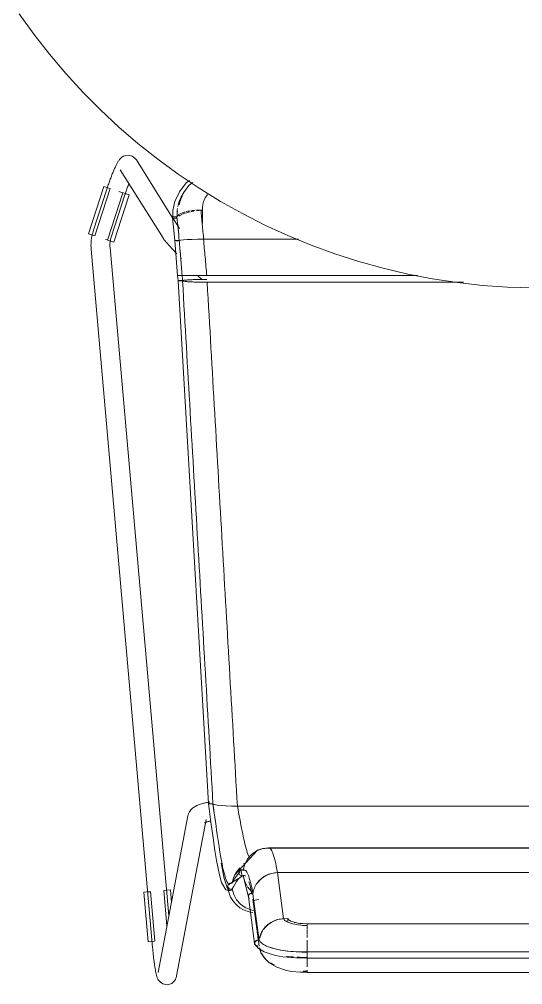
# Model space of a CAD drawing. Header units: millimetres. Extents: x 155927 to 317870, y -36033 to 97293.
# Drawn here: x 170374 to 170694, y 11464 to 12077 of the extents above; entities that cross this region are included whole.
import ezdxf

# ---------------------------------------------------------------- set-up
doc = ezdxf.new("R2010")
doc.units = ezdxf.units.MM
doc.header["$MEASUREMENT"] = 0
doc.layers.add('I-FURN', color=8, linetype='CONTINUOUS', lineweight=9)

msp = doc.modelspace()

# ---------------------------------------------------------------- linework, layer by layer
at = {"layer": 'I-FURN'}
for p, q in [((170374.17, 12080.14), (170383.47, 12067.12)), ((170383.47, 12067.12), (170393.27, 12054.48)), ((170393.27, 12054.48), (170403.58, 12042.24)), ((170403.58, 12042.24), (170414.37, 12030.43)), ((170414.37, 12030.43), (170425.62, 12019.05)), ((170425.62, 12019.05), (170437.32, 12008.14)), ((170437.32, 12008.14), (170449.44, 11997.7)), ((170449.44, 11997.7), (170461.98, 11987.76)), ((170438.66, 11988.52), (170438.2, 11988.06)), ((170439.29, 11989.04), (170438.66, 11988.52)), ((170440.2, 11989.61), (170439.29, 11989.04)), ((170441.58, 11990.13), (170440.2, 11989.61)), ((170443.56, 11990.3), (170441.58, 11990.13)), ((170445.79, 11989.71), (170443.56, 11990.3)), ((170447.52, 11988.49), (170445.79, 11989.71)), ((170447.52, 11988.49), (170448.41, 11987.37)), ((170434.89, 11982.45), (170434.65, 11981.92)), ((170435.12, 11982.96), (170434.89, 11982.45)), ((170435.36, 11983.45), (170435.12, 11982.96)), ((170435.59, 11983.93), (170435.36, 11983.45)), ((170435.82, 11984.38), (170435.59, 11983.93)), ((170436.04, 11984.82), (170435.82, 11984.38)), ((170436.27, 11985.25), (170436.04, 11984.82)), ((170436.5, 11985.66), (170436.27, 11985.25)), ((170436.74, 11986.06), (170436.5, 11985.66)), ((170436.98, 11986.45), (170436.74, 11986.06)), ((170437.24, 11986.84), (170436.98, 11986.45)), ((170437.52, 11987.23), (170437.24, 11986.84)), ((170437.83, 11987.63), (170437.52, 11987.23)), ((170438.2, 11988.06), (170437.83, 11987.63)), ((170471.44, 11950.6), (170448.41, 11987.37)), ((170461.98, 11987.76), (170474.9, 11978.32)), ((170432.42, 11976.45), (170432.16, 11975.77)), ((170432.67, 11977.11), (170432.42, 11976.45)), ((170432.92, 11977.77), (170432.67, 11977.11)), ((170433.18, 11978.41), (170432.92, 11977.77)), ((170433.43, 11979.03), (170433.18, 11978.41)), ((170433.67, 11979.64), (170433.43, 11979.03)), ((170433.92, 11980.24), (170433.67, 11979.64)), ((170434.17, 11980.82), (170433.92, 11980.24)), ((170434.41, 11981.38), (170434.17, 11980.82)), ((170434.65, 11981.92), (170434.41, 11981.38)), ((170438.24, 11981), (170465.55, 11937.41)), ((170474.9, 11978.32), (170488.18, 11969.41)), ((170418.04, 11940.39), (170427.73, 11970.4)), ((170427.73, 11970.4), (170429.68, 11969.77)), ((170429.68, 11969.77), (170431.65, 11969.13)), ((170430.14, 11970.04), (170429.9, 11969.3)), ((170430.39, 11970.78), (170430.14, 11970.04)), ((170430.64, 11971.51), (170430.39, 11970.78)), ((170430.89, 11972.24), (170430.64, 11971.51)), ((170431.14, 11972.96), (170430.89, 11972.24)), ((170431.4, 11973.68), (170431.14, 11972.96)), ((170431.65, 11974.38), (170431.4, 11973.68)), ((170431.91, 11975.08), (170431.65, 11974.38)), ((170432.16, 11975.77), (170431.91, 11975.08)), ((170442.9, 11970.21), (170442.67, 11969.55)), ((170443.14, 11970.85), (170442.9, 11970.21)), ((170443.37, 11971.49), (170443.14, 11970.85)), ((170443.61, 11972.11), (170443.37, 11971.49)), ((170480.04, 11972.7), (170475.7, 11967.17)), ((170481.77, 11971.03), (170478.27, 11966.46)), ((170482.09, 11974.34), (170480.04, 11972.7)), ((170484.12, 11972.99), (170481.77, 11971.03)), ((170429.75, 11968.84), (170421.04, 11942.03)), ((170422.08, 11939.09), (170431.77, 11969.09)), ((170429.9, 11969.3), (170429.75, 11968.84)), ((170439.84, 11966.49), (170430.15, 11936.48)), ((170432.45, 11938.32), (170441.16, 11965.14)), ((170434.19, 11935.18), (170443.88, 11965.18)), ((170439.74, 11966.52), (170437.26, 11967.32)), ((170439.96, 11966.45), (170441.93, 11965.81)), ((170441.27, 11965.46), (170441.16, 11965.14)), ((170441.5, 11966.16), (170441.27, 11965.46)), ((170441.73, 11966.85), (170441.5, 11966.16)), ((170441.96, 11967.53), (170441.73, 11966.85)), ((170441.93, 11965.81), (170443.88, 11965.18)), ((170442.2, 11968.21), (170441.96, 11967.53)), ((170442.43, 11968.88), (170442.2, 11968.21)), ((170442.67, 11969.55), (170442.43, 11968.88)), ((170475.7, 11967.17), (170472.8, 11960.85)), ((170478.27, 11966.46), (170476.36, 11962.77)), ((170488.18, 11969.41), (170501.82, 11961.03)), ((170472.8, 11960.85), (170471.58, 11955.2)), ((170501.82, 11961.03), (170515.77, 11953.21)), ((170471.58, 11955.2), (170471.5, 11949.74)), ((170489.45, 11955.53), (170490.49, 11955.53)), ((170490.44, 11956.77), (170490.44, 11947.02)), ((170515.77, 11953.21), (170530.03, 11945.96)), ((170472.8, 11936.15), (170471.37, 11950.64)), ((170475.72, 11943.78), (170471.68, 11950.23)), ((170530.03, 11945.96), (170544.57, 11939.27)), ((170419.99, 11939.76), (170418.04, 11940.39)), ((170421.96, 11939.13), (170419.99, 11939.76)), ((170420.42, 11939.83), (170420.18, 11938.71)), ((170420.71, 11940.93), (170420.42, 11939.83)), ((170421.04, 11942.03), (170420.71, 11940.93)), ((170544.57, 11939.27), (170559.36, 11933.18)), ((170419.66, 11934.18), (170419.64, 11933.04)), ((170419.64, 11933.04), (170419.67, 11931.89)), ((170419.72, 11935.32), (170419.66, 11934.18)), ((170419.83, 11936.45), (170419.72, 11935.32)), ((170419.98, 11937.59), (170419.83, 11936.45)), ((170420.18, 11938.71), (170419.98, 11937.59)), ((170430.05, 11936.51), (170428.89, 11936.89)), ((170432.24, 11935.81), (170430.27, 11936.44)), ((170431.64, 11933.08), (170431.65, 11933.74)), ((170431.66, 11932.42), (170431.64, 11933.08)), ((170431.65, 11933.74), (170431.69, 11934.41)), ((170431.69, 11934.41), (170431.75, 11935.06)), ((170431.75, 11935.06), (170431.83, 11935.72)), ((170431.83, 11935.72), (170431.95, 11936.37)), ((170431.95, 11936.37), (170432.09, 11937.02)), ((170432.09, 11937.02), (170432.25, 11937.66)), ((170434.19, 11935.18), (170432.24, 11935.81)), ((170432.25, 11937.66), (170432.44, 11938.3)), ((170432.44, 11938.3), (170432.45, 11938.32)), ((170465.55, 11937.41), (170465.76, 11937.09)), ((170465.76, 11937.09), (170465.95, 11936.83)), ((170465.95, 11936.83), (170466.12, 11936.6)), ((170466.12, 11936.6), (170466.29, 11936.38)), ((170466.29, 11936.38), (170466.47, 11936.16)), ((170466.47, 11936.16), (170466.66, 11935.93)), ((170466.66, 11935.93), (170466.86, 11935.69)), ((170466.86, 11935.69), (170467.08, 11935.43)), ((170467.08, 11935.43), (170467.31, 11935.17)), ((170467.31, 11935.17), (170467.55, 11934.89)), ((170467.55, 11934.89), (170467.81, 11934.59)), ((170467.81, 11934.59), (170468.08, 11934.28)), ((170468.08, 11934.28), (170468.37, 11933.96)), ((170468.37, 11933.96), (170468.67, 11933.62)), ((170468.67, 11933.62), (170468.99, 11933.27)), ((170468.99, 11933.27), (170469.31, 11932.91)), ((170472.8, 11936.15), (170472.87, 11936.17)), ((170472.86, 11936.17), (170472.8, 11936.15)), ((170474.62, 11913.94), (170472.8, 11936.15)), ((170472.8, 11936.15), (170472.86, 11936.12)), ((170472.86, 11936.12), (170472.8, 11936.15)), ((170473.05, 11936.2), (170472.86, 11936.17)), ((170472.86, 11936.12), (170473.05, 11936.1)), ((170473.05, 11936.1), (170472.86, 11936.12)), ((170473.35, 11936.22), (170473.05, 11936.2)), ((170473.05, 11936.1), (170473.34, 11936.07)), ((170473.34, 11936.07), (170473.05, 11936.1)), ((170473.06, 11936.2), (170473.35, 11936.22)), ((170473.73, 11936.23), (170473.35, 11936.22)), ((170473.35, 11936.22), (170473.74, 11936.23)), ((170473.72, 11936.06), (170474.17, 11936.05)), ((170474.18, 11936.05), (170473.72, 11936.06)), ((170474.19, 11936.24), (170473.73, 11936.23)), ((170473.74, 11936.23), (170474.19, 11936.24)), ((170474.17, 11936.05), (170474.66, 11936.04)), ((170474.67, 11936.04), (170474.18, 11936.05)), ((170474.68, 11936.25), (170474.19, 11936.24)), ((170474.19, 11936.24), (170474.68, 11936.25)), ((170474.66, 11936.04), (170475.16, 11936.04)), ((170475.16, 11936.04), (170474.67, 11936.04)), ((170475.18, 11936.25), (170474.68, 11936.25)), ((170474.68, 11936.25), (170475.18, 11936.25)), ((170475.16, 11936.04), (170475.63, 11936.05)), ((170475.64, 11936.05), (170475.16, 11936.04)), ((170475.65, 11936.24), (170475.18, 11936.25)), ((170475.18, 11936.25), (170475.65, 11936.24)), ((170475.65, 11936.24), (170476.53, 11936.43)), ((170476.54, 11936.43), (170475.65, 11936.24)), ((170476.54, 11936.43), (170478.25, 11936.61)), ((170478.27, 11936.61), (170476.54, 11936.43)), ((170478.27, 11936.61), (170480.71, 11936.76)), ((170480.75, 11936.76), (170478.27, 11936.61)), ((170483.85, 11936.88), (170480.75, 11936.76)), ((170480.75, 11936.76), (170483.78, 11936.87)), ((170483.85, 11936.88), (170487.29, 11936.95)), ((170487.29, 11936.95), (170483.85, 11936.88)), ((170491.15, 11936.98), (170487.38, 11936.95)), ((170487.38, 11936.95), (170491.03, 11936.98)), ((170551.26, 11936.98), (170491.15, 11936.98)), ((170491.15, 11936.98), (170551.26, 11936.98)), ((170559.36, 11933.18), (170574.39, 11927.68)), ((170419.67, 11931.89), (170419.75, 11930.75)), ((170419.75, 11930.75), (170419.75, 11930.71)), ((170419.75, 11930.71), (170458.7, 11487.39)), ((170431.71, 11931.76), (170431.66, 11932.42)), ((170468.99, 11507.41), (170431.71, 11931.76)), ((170469.31, 11932.91), (170469.66, 11932.53)), ((170469.66, 11932.53), (170470.01, 11932.14)), ((170470.01, 11932.14), (170470.38, 11931.74)), ((170470.38, 11931.74), (170470.76, 11931.33)), ((170470.76, 11931.33), (170471.15, 11930.9)), ((170471.15, 11930.9), (170471.56, 11930.47)), ((170471.56, 11930.47), (170471.97, 11930.02)), ((170471.97, 11930.02), (170472.39, 11929.57)), ((170472.39, 11929.57), (170472.83, 11929.11)), ((170472.83, 11929.11), (170473.27, 11928.63)), ((170473.27, 11928.63), (170473.71, 11928.16)), ((170473.71, 11928.16), (170474.17, 11927.67)), ((170574.39, 11927.68), (170589.62, 11922.79)), ((170476.53, 11925.19), (170477.01, 11924.68)), ((170589.62, 11922.79), (170605.03, 11918.51)), ((170605.03, 11918.51), (170620.61, 11914.85)), ((170620.61, 11914.85), (170636.32, 11911.82)), ((170474.69, 11913.95), (170474.62, 11913.94)), ((170474.62, 11913.94), (170474.69, 11913.94)), ((170474.63, 11913.94), (170474.69, 11913.95)), ((170474.63, 11913.94), (170474.89, 11910.59)), ((170474.7, 11913.94), (170474.63, 11913.94)), ((170474.69, 11913.95), (170474.88, 11913.95)), ((170474.88, 11913.95), (170474.69, 11913.95)), ((170474.69, 11913.94), (170474.88, 11913.94)), ((170474.88, 11913.94), (170474.7, 11913.94)), ((170474.88, 11913.95), (170475.17, 11913.95)), ((170475.17, 11913.95), (170474.88, 11913.95)), ((170475.18, 11913.94), (170474.88, 11913.94)), ((170474.88, 11913.94), (170475.17, 11913.94)), ((170474.97, 11910.61), (170474.9, 11910.59)), ((170494.19, 11578.68), (170474.9, 11910.59)), ((170474.9, 11910.59), (170474.96, 11910.56)), ((170474.96, 11910.56), (170475.15, 11910.53)), ((170475.16, 11910.64), (170474.97, 11910.61)), ((170475.15, 11910.53), (170475.45, 11910.51)), ((170475.45, 11910.66), (170475.16, 11910.64)), ((170475.17, 11913.95), (170475.56, 11913.95)), ((170475.55, 11913.95), (170475.17, 11913.95)), ((170475.17, 11913.94), (170475.56, 11913.94)), ((170475.56, 11913.94), (170475.18, 11913.94)), ((170475.83, 11910.68), (170475.45, 11910.66)), ((170475.45, 11910.51), (170475.83, 11910.49)), ((170476, 11913.95), (170475.55, 11913.95)), ((170475.56, 11913.95), (170476.01, 11913.95)), ((170476.01, 11913.94), (170475.56, 11913.94)), ((170475.56, 11913.94), (170476.01, 11913.94)), ((170476.29, 11910.69), (170475.83, 11910.68)), ((170475.83, 11910.49), (170476.28, 11910.48)), ((170476.49, 11913.95), (170476, 11913.95)), ((170476.01, 11913.95), (170476.5, 11913.95)), ((170476.5, 11913.94), (170476.01, 11913.94)), ((170476.01, 11913.94), (170476.5, 11913.94)), ((170476.28, 11910.48), (170476.77, 11910.47)), ((170476.78, 11910.7), (170476.29, 11910.69)), ((170476.99, 11913.95), (170476.49, 11913.95)), ((170476.5, 11913.95), (170476.99, 11913.95)), ((170477, 11913.94), (170476.5, 11913.94)), ((170476.5, 11913.94), (170477, 11913.94)), ((170476.77, 11910.47), (170477.26, 11910.48)), ((170477.27, 11910.69), (170476.78, 11910.7)), ((170476.99, 11913.95), (170477.46, 11913.95)), ((170477.46, 11913.95), (170476.99, 11913.95)), ((170477.47, 11913.94), (170477, 11913.94)), ((170477, 11913.94), (170477.47, 11913.94)), ((170477.26, 11910.48), (170477.73, 11910.49)), ((170477.74, 11910.69), (170477.27, 11910.69)), ((170477.46, 11913.95), (170478.35, 11913.97)), ((170478.35, 11913.97), (170477.46, 11913.95)), ((170477.73, 11910.49), (170478.62, 11910.28)), ((170478.64, 11910.9), (170477.74, 11910.69)), ((170478.35, 11913.97), (170480.09, 11913.98)), ((170480.1, 11913.98), (170478.35, 11913.97)), ((170478.36, 11913.92), (170480.11, 11913.91)), ((170480.12, 11913.91), (170478.37, 11913.92)), ((170478.62, 11910.28), (170480.37, 11910.08)), ((170480.39, 11911.09), (170478.64, 11910.9)), ((170480.1, 11913.98), (170482.6, 11913.99)), ((170482.6, 11913.99), (170480.1, 11913.98)), ((170480.11, 11913.91), (170482.61, 11913.9)), ((170482.62, 11913.9), (170480.12, 11913.91)), ((170480.37, 11910.08), (170482.87, 11909.92)), ((170482.89, 11911.25), (170480.39, 11911.09)), ((170482.6, 11913.99), (170485.73, 11914)), ((170485.73, 11914), (170482.6, 11913.99)), ((170482.87, 11909.92), (170486, 11909.8)), ((170486.01, 11911.37), (170482.89, 11911.25)), ((170489.3, 11914.01), (170485.73, 11914)), ((170485.74, 11914), (170489.3, 11914.01)), ((170489.3, 11913.88), (170485.74, 11913.89)), ((170485.74, 11913.89), (170489.3, 11913.88)), ((170486, 11909.8), (170489.57, 11909.72)), ((170489.56, 11911.45), (170486.01, 11911.37)), ((170487.29, 11914), (170489.86, 11911.33)), ((170489.3, 11914.01), (170493.09, 11914.01)), ((170493.09, 11914.01), (170489.3, 11914.01)), ((170493.24, 11911.48), (170489.56, 11911.45)), ((170489.57, 11909.72), (170493.35, 11909.69)), ((170493.09, 11914.01), (170626.73, 11914.01)), ((170626.73, 11914.01), (170493.09, 11914.01)), ((170493.35, 11909.69), (170655.95, 11909.69)), ((170655.95, 11909.69), (170493.35, 11909.69)), ((170636.32, 11911.82), (170652.13, 11909.41)), ((170652.13, 11909.41), (170668.04, 11907.64)), ((170668.04, 11907.64), (170683.99, 11906.51)), ((170683.99, 11906.51), (170699.99, 11906.02)), ((170486.8, 11577.4), (170487.36, 11577.66)), ((170487.36, 11577.66), (170487.93, 11577.89)), ((170487.93, 11577.89), (170488.51, 11578.11)), ((170488.51, 11578.11), (170489.1, 11578.32)), ((170489.1, 11578.32), (170489.7, 11578.51)), ((170489.7, 11578.51), (170490.32, 11578.69)), ((170490.32, 11578.69), (170490.95, 11578.87)), ((170490.95, 11578.87), (170491.59, 11579.03)), ((170491.59, 11579.03), (170492.25, 11579.18)), ((170492.25, 11579.18), (170492.92, 11579.32)), ((170492.92, 11579.32), (170493.6, 11579.46)), ((170493.6, 11579.46), (170494.29, 11579.58)), ((170494.25, 11578.73), (170494.19, 11578.68)), ((170494.19, 11578.68), (170494.25, 11578.73)), ((170494.19, 11578.68), (170495.74, 11566.82)), ((170494.29, 11579.58), (170495, 11579.7)), ((170494.43, 11578.78), (170494.72, 11578.82)), ((170494.73, 11578.82), (170494.44, 11578.78)), ((170494.75, 11578.53), (170494.45, 11578.57)), ((170494.46, 11578.57), (170494.75, 11578.53)), ((170494.72, 11578.82), (170495.1, 11578.86)), ((170495.11, 11578.86), (170494.73, 11578.82)), ((170494.75, 11578.53), (170495.14, 11578.5)), ((170495.14, 11578.5), (170494.75, 11578.53)), ((170495.14, 11578.5), (170495.59, 11578.47)), ((170495.59, 11578.47), (170495.14, 11578.5)), ((170495.59, 11578.47), (170496.09, 11578.47)), ((170496.08, 11578.47), (170495.59, 11578.47)), ((170496.58, 11578.47), (170496.08, 11578.47)), ((170496.09, 11578.47), (170496.58, 11578.47)), ((170496.58, 11578.47), (170497.05, 11578.49)), ((170497.05, 11578.49), (170496.58, 11578.47)), ((170497.96, 11578.09), (170497.05, 11578.49)), ((170497.05, 11578.49), (170497.96, 11578.09)), ((170499.69, 11577.72), (170497.96, 11578.09)), ((170497.96, 11578.09), (170499.7, 11577.72)), ((170502.17, 11577.41), (170499.7, 11577.72)), ((170499.7, 11577.72), (170502.2, 11577.41)), ((170481, 11570.83), (170481.25, 11571.82)), ((170481.25, 11571.82), (170481.62, 11572.71)), ((170481.62, 11572.71), (170482.06, 11573.5)), ((170482.06, 11573.5), (170482.54, 11574.19)), ((170482.54, 11574.19), (170483.05, 11574.79)), ((170483.05, 11574.79), (170483.57, 11575.31)), ((170483.57, 11575.31), (170484.1, 11575.76)), ((170484.1, 11575.76), (170484.63, 11576.16)), ((170484.63, 11576.16), (170485.17, 11576.52)), ((170485.17, 11576.52), (170485.71, 11576.84)), ((170485.71, 11576.84), (170486.24, 11577.13)), ((170486.24, 11577.13), (170486.8, 11577.4)), ((170505.25, 11577.17), (170502.2, 11577.41)), ((170502.2, 11577.41), (170505.3, 11577.17)), ((170508.77, 11577.02), (170505.3, 11577.17)), ((170505.3, 11577.17), (170508.84, 11577.02)), ((170512.53, 11576.96), (170508.83, 11577.02)), ((170508.84, 11577.02), (170512.6, 11576.96)), ((170512.6, 11576.96), (170896, 11576.96)), ((170896, 11576.96), (170512.6, 11576.96)), ((170481, 11570.83), (170462.18, 11471.54)), ((170473.97, 11469.3), (170492.79, 11568.6)), ((170491.57, 11566.37), (170491.59, 11566.38)), ((170491.59, 11566.38), (170491.66, 11566.42)), ((170491.66, 11566.42), (170491.75, 11566.47)), ((170491.75, 11566.47), (170491.9, 11566.55)), ((170491.9, 11566.55), (170492.1, 11566.63)), ((170492.1, 11566.63), (170492.33, 11566.73)), ((170492.33, 11566.73), (170492.6, 11566.83)), ((170492.6, 11566.83), (170492.9, 11566.94)), ((170492.9, 11566.94), (170493.24, 11567.04)), ((170493.24, 11567.04), (170493.6, 11567.15)), ((170493.6, 11567.15), (170494, 11567.26)), ((170494, 11567.26), (170494.42, 11567.37)), ((170494.42, 11567.37), (170494.87, 11567.47)), ((170494.87, 11567.47), (170495.34, 11567.57)), ((170495.34, 11567.57), (170495.71, 11567.64)), ((170495.74, 11566.82), (170497.1, 11556.89)), ((170497.1, 11556.89), (170498.28, 11548.87)), ((170498.28, 11548.87), (170499.32, 11542.56)), ((170510.74, 11533.34), (170525.34, 11549.04)), ((170524.55, 11548.62), (170521.41, 11546.45)), ((170521.42, 11546.44), (170524.55, 11548.61)), ((170524.24, 11548.44), (170528.7, 11550.17)), ((170524.55, 11548.61), (170528.12, 11549.98)), ((170528.12, 11549.98), (170524.55, 11548.62)), ((170525.34, 11549.04), (170527.26, 11549.74)), ((170531.91, 11550.46), (170528.12, 11549.98)), ((170528.12, 11549.98), (170531.91, 11550.45)), ((170528.7, 11550.17), (170532.45, 11550.61)), ((170531.91, 11550.46), (170876.7, 11550.46)), ((170876.7, 11550.46), (170531.91, 11550.46)), ((170571.36, 11550.61), (170532.45, 11550.61)), ((170876.16, 11550.61), (170571.36, 11550.61)), ((170499.32, 11542.56), (170501.12, 11533.54)), ((170502.3, 11540.76), (170504.2, 11531.1)), ((170518.91, 11543.58), (170517.15, 11540.18)), ((170517.16, 11540.18), (170518.91, 11543.57)), ((170521.41, 11546.45), (170518.91, 11543.58)), ((170518.91, 11543.57), (170521.42, 11546.44)), ((170511.67, 11535.01), (170510.03, 11531.69)), ((170510.04, 11531.69), (170511.68, 11535.01)), ((170514.08, 11537.85), (170511.67, 11535.01)), ((170511.69, 11535.01), (170514.08, 11537.85)), ((170513.42, 11534.71), (170513.49, 11535.2)), ((170513.48, 11535.2), (170513.42, 11534.71)), ((170513.49, 11534.22), (170513.42, 11534.71)), ((170513.42, 11534.71), (170513.48, 11534.22)), ((170513.67, 11535.66), (170513.48, 11535.2)), ((170513.49, 11535.2), (170513.68, 11535.66)), ((170513.97, 11536.07), (170513.67, 11535.66)), ((170513.68, 11535.66), (170513.97, 11536.07)), ((170513.97, 11536.07), (170514.35, 11536.38)), ((170514.35, 11536.38), (170513.97, 11536.07)), ((170514.35, 11536.38), (170514.8, 11536.58)), ((170514.8, 11536.58), (170514.35, 11536.38)), ((170514.45, 11536.43), (170517.33, 11536.48)), ((170514.75, 11536.57), (170515.58, 11532.68)), ((170515.29, 11536.67), (170514.8, 11536.58)), ((170514.8, 11536.58), (170515.3, 11536.66)), ((170515.79, 11536.63), (170515.29, 11536.67)), ((170515.3, 11536.66), (170515.79, 11536.63)), ((170515.79, 11536.63), (170516.26, 11536.46)), ((170516.26, 11536.47), (170515.79, 11536.63)), ((170517.15, 11540.18), (170516.26, 11536.47)), ((170537.95, 11534.86), (170534.18, 11534.38)), ((170541.81, 11505.58), (170537.95, 11534.86)), ((170537.95, 11534.86), (170870.66, 11534.86)), ((170870.66, 11534.86), (170537.95, 11534.86)), ((170501.12, 11533.54), (170502.52, 11528.54)), ((170502.52, 11528.54), (170505.29, 11523.9)), ((170504.2, 11531.1), (170508.19, 11519.38)), ((170506.62, 11527.15), (170516.01, 11532.86)), ((170509.25, 11528.08), (170510.04, 11531.69)), ((170510.03, 11531.69), (170509.25, 11528.08)), ((170513.48, 11534.22), (170513.67, 11533.76)), ((170513.68, 11533.76), (170513.49, 11534.22)), ((170513.67, 11533.76), (170513.97, 11533.36)), ((170513.97, 11533.36), (170513.68, 11533.76)), ((170514.35, 11533.05), (170513.97, 11533.36)), ((170513.97, 11533.36), (170514.35, 11533.04)), ((170514.8, 11532.84), (170514.35, 11533.05)), ((170514.35, 11533.04), (170514.8, 11532.84)), ((170515.3, 11532.76), (170514.8, 11532.84)), ((170514.8, 11532.84), (170515.29, 11532.76)), ((170515.29, 11532.76), (170515.79, 11532.8)), ((170515.79, 11532.8), (170515.3, 11532.76)), ((170516.26, 11532.96), (170515.79, 11532.8)), ((170515.79, 11532.8), (170516.26, 11532.96)), ((170516.26, 11532.96), (170517.15, 11529.25)), ((170516.62, 11531.11), (170516.29, 11532.98)), ((170519.59, 11519.5), (170516.62, 11531.11)), ((170517.15, 11529.25), (170518.66, 11526.22)), ((170527.52, 11530.99), (170525.03, 11528.25)), ((170530.63, 11533.06), (170527.52, 11530.99)), ((170534.18, 11534.38), (170530.63, 11533.06)), ((170453.13, 11522.41), (170455.17, 11522.59)), ((170455.89, 11491), (170453.13, 11522.41)), ((170455.17, 11522.59), (170457.24, 11522.77)), ((170460.12, 11491.37), (170457.36, 11522.78)), ((170465.81, 11523.52), (170467.78, 11501.04)), ((170465.93, 11523.53), (170468, 11523.71)), ((170468, 11523.71), (170470.04, 11523.89)), ((170470.73, 11516), (170470.04, 11523.89)), ((170505.29, 11523.9), (170507.48, 11523.37)), ((170506.48, 11526.78), (170506.42, 11526.29)), ((170506.42, 11526.29), (170506.5, 11525.81)), ((170506.43, 11526.29), (170506.49, 11526.78)), ((170506.5, 11525.81), (170506.43, 11526.29)), ((170506.67, 11527.24), (170506.48, 11526.78)), ((170506.49, 11526.78), (170506.67, 11527.24)), ((170506.7, 11525.36), (170506.5, 11525.81)), ((170506.5, 11525.81), (170506.69, 11525.35)), ((170506.67, 11527.24), (170506.96, 11527.64)), ((170506.96, 11527.64), (170506.67, 11527.24)), ((170506.69, 11525.35), (170506.99, 11524.96)), ((170507, 11524.96), (170506.7, 11525.36)), ((170506.96, 11527.64), (170507.34, 11527.96)), ((170507.33, 11527.96), (170506.96, 11527.64)), ((170506.99, 11524.96), (170507.38, 11524.65)), ((170507.39, 11524.65), (170507, 11524.96)), ((170507.78, 11528.17), (170507.33, 11527.96)), ((170507.34, 11527.96), (170507.79, 11528.17)), ((170507.38, 11524.65), (170507.84, 11524.46)), ((170507.84, 11524.46), (170507.39, 11524.65)), ((170507.48, 11523.37), (170508.39, 11523.67)), ((170508.28, 11528.26), (170507.78, 11528.17)), ((170507.79, 11528.17), (170508.28, 11528.26)), ((170508.33, 11524.38), (170507.84, 11524.46)), ((170507.84, 11524.46), (170508.33, 11524.38)), ((170508.28, 11528.26), (170508.78, 11528.23)), ((170508.78, 11528.23), (170508.28, 11528.26)), ((170508.78, 11528.23), (170509.25, 11528.08)), ((170509.25, 11528.08), (170508.78, 11528.23)), ((170509.3, 11524.59), (170508.83, 11524.43)), ((170508.83, 11524.42), (170509.3, 11524.59)), ((170509.3, 11524.59), (170510.21, 11520.96)), ((170518.91, 11525.85), (170521.41, 11522.98)), ((170508.19, 11519.38), (170510, 11516.56)), ((170510, 11516.56), (170512, 11514.32)), ((170510.21, 11520.96), (170511.95, 11517.64)), ((170511.95, 11517.64), (170514.43, 11514.81)), ((170519.62, 11520.28), (170519.56, 11519.81)), ((170519.56, 11519.81), (170519.62, 11519.34)), ((170523.43, 11489.8), (170519.57, 11519.58)), ((170519.81, 11520.72), (170519.62, 11520.28)), ((170519.62, 11519.34), (170519.81, 11518.9)), ((170520.11, 11521.1), (170519.81, 11520.72)), ((170519.81, 11518.9), (170520.1, 11518.51)), ((170520.49, 11521.4), (170520.11, 11521.1)), ((170520.94, 11521.6), (170520.49, 11521.4)), ((170521.43, 11521.67), (170520.94, 11521.6)), ((170521.93, 11521.64), (170521.43, 11521.67)), ((170522.4, 11521.48), (170526.24, 11491.78)), ((170526.27, 11488.24), (170522.42, 11517.93)), ((170522.55, 11517.15), (170526.04, 11517.84)), ((170512, 11514.32), (170514.16, 11512.54)), ((170514.16, 11512.54), (170516.43, 11511.2)), ((170514.43, 11514.81), (170517.51, 11512.64)), ((170516.43, 11511.2), (170520.03, 11509.9)), ((170517.51, 11512.64), (170521.02, 11511.24)), ((170521.02, 11511.24), (170522.77, 11510.87)), ((170522.77, 11510.87), (170521.03, 11511.25)), ((170520.03, 11509.9), (170522.3, 11509.61)), ((170544.52, 11505.65), (170541.81, 11505.58)), ((170544.52, 11505.65), (170544.52, 11503.98)), ((170545.16, 11504.79), (170544.52, 11505.65)), ((170544.52, 11505.63), (170544.52, 11503.98)), ((170546.51, 11504), (170545.16, 11504.79)), ((170548.5, 11503.33), (170546.51, 11504)), ((170550.99, 11502.82), (170548.5, 11503.33)), ((170553.84, 11502.5), (170550.99, 11502.82)), ((170556.88, 11502.39), (170553.84, 11502.5)), ((170851.73, 11502.39), (170556.88, 11502.39)), ((170556.88, 11502.33), (170851.73, 11502.33)), ((170556.88, 11499.2), (170556.88, 11500.8)), ((170556.88, 11499.15), (170556.88, 11499)), ((170556.88, 11496.02), (170556.88, 11498.48)), ((170525.49, 11494.21), (170525.81, 11491.77)), ((170556.88, 11493.65), (170556.88, 11495.49)), ((170556.88, 11488.47), (170556.88, 11492.03)), ((170457.93, 11491.17), (170455.89, 11491)), ((170460, 11491.36), (170457.93, 11491.17)), ((170458.72, 11487.23), (170458.7, 11487.39)), ((170458.78, 11486.48), (170458.72, 11487.23)), ((170458.85, 11485.73), (170458.78, 11486.48)), ((170458.93, 11484.98), (170458.85, 11485.73)), ((170523.78, 11489.3), (170525.67, 11486.92)), ((170525.67, 11486.92), (170529.5, 11484.61)), ((170532.21, 11487.76), (170535.64, 11486.66)), ((170535.64, 11486.66), (170540.08, 11485.69)), ((170540.08, 11485.69), (170544.09, 11485.1)), ((170556.88, 11488.27), (170556.88, 11484.46)), ((170556.88, 11484.46), (170556.88, 11488.27)), ((170459, 11484.24), (170458.93, 11484.98)), ((170459.08, 11483.5), (170459, 11484.24)), ((170459.15, 11482.76), (170459.08, 11483.5)), ((170459.23, 11482.04), (170459.15, 11482.76)), ((170459.32, 11481.32), (170459.23, 11482.04)), ((170459.4, 11480.61), (170459.32, 11481.32)), ((170459.48, 11479.91), (170459.4, 11480.61)), ((170459.57, 11479.22), (170459.48, 11479.91)), ((170527.81, 11483.81), (170529.14, 11481.54)), ((170529.14, 11481.54), (170530.81, 11479.47)), ((170529.5, 11484.61), (170532.67, 11483.42)), ((170530.81, 11479.47), (170532.79, 11477.63)), ((170532.67, 11483.42), (170536.71, 11482.34)), ((170536.71, 11482.34), (170541.43, 11481.47)), ((170541.43, 11481.47), (170549.32, 11480.68)), ((170544.09, 11485.1), (170550.65, 11484.57)), ((170549.32, 11480.68), (170556.88, 11480.53)), ((170550.65, 11484.57), (170556.88, 11484.49)), ((170851.73, 11484.49), (170556.88, 11484.49)), ((170556.88, 11480.53), (170556.88, 11484.38)), ((170556.88, 11484.38), (170556.88, 11484.16)), ((170556.88, 11484.16), (170556.88, 11483.82)), ((170556.88, 11483.82), (170556.88, 11483.41)), ((170556.88, 11483.41), (170556.88, 11482.93)), ((170556.88, 11482.93), (170556.88, 11482.43)), ((170556.88, 11482.43), (170556.88, 11481.94)), ((170556.88, 11481.94), (170556.88, 11481.49)), ((170556.88, 11481.49), (170556.88, 11481.1)), ((170556.88, 11481.1), (170556.88, 11480.79)), ((170556.88, 11480.79), (170556.88, 11480.6)), ((170556.88, 11480.77), (170556.88, 11477.75)), ((170556.88, 11477.76), (170556.88, 11480.77)), ((170556.88, 11480.6), (170556.88, 11480.53)), ((170556.88, 11480.53), (170851.73, 11480.53)), ((170459.66, 11478.55), (170459.57, 11479.22)), ((170459.74, 11477.88), (170459.66, 11478.55)), ((170459.83, 11477.24), (170459.74, 11477.88)), ((170459.92, 11476.6), (170459.83, 11477.24)), ((170460.01, 11475.98), (170459.92, 11476.6)), ((170460.1, 11475.38), (170460.01, 11475.98)), ((170460.2, 11474.79), (170460.1, 11475.38)), ((170460.29, 11474.22), (170460.2, 11474.79)), ((170460.38, 11473.67), (170460.29, 11474.22)), ((170460.47, 11473.14), (170460.38, 11473.67)), ((170532.79, 11477.63), (170537.5, 11474.76)), ((170537.5, 11474.76), (170543.65, 11472.74)), ((170556.88, 11475.01), (170556.88, 11477.59)), ((170460.57, 11472.63), (170460.47, 11473.14)), ((170460.66, 11472.13), (170460.57, 11472.63)), ((170460.76, 11471.65), (170460.66, 11472.13)), ((170460.86, 11471.19), (170460.76, 11471.65)), ((170460.95, 11470.75), (170460.86, 11471.19)), ((170461.05, 11470.32), (170460.95, 11470.75)), ((170461.16, 11469.91), (170461.05, 11470.32)), ((170461.27, 11469.51), (170461.16, 11469.91)), ((170461.38, 11469.11), (170461.27, 11469.51)), ((170461.51, 11468.72), (170461.38, 11469.11)), ((170461.65, 11468.31), (170461.51, 11468.72)), ((170461.82, 11467.88), (170461.65, 11468.31)), ((170462.03, 11467.41), (170461.82, 11467.88)), ((170462.34, 11466.85), (170462.03, 11467.41)), ((170473.16, 11466.95), (170473.53, 11467.75)), ((170473.53, 11467.75), (170473.75, 11468.37)), ((170473.75, 11468.37), (170473.88, 11468.89)), ((170473.88, 11468.89), (170473.97, 11469.3)), ((170543.65, 11472.74), (170547.15, 11472.09)), ((170547.15, 11472.09), (170552.36, 11471.57)), ((170552.36, 11471.57), (170556.88, 11471.49)), ((170556.88, 11471.51), (170556.88, 11472.98)), ((170556.88, 11471.66), (170556.88, 11471.49)), ((170556.88, 11471.49), (170851.73, 11471.49)), ((170462.81, 11466.15), (170462.34, 11466.85)), ((170463.67, 11465.24), (170462.81, 11466.15)), ((170465.32, 11464.2), (170463.67, 11465.24)), ((170468.08, 11463.71), (170465.32, 11464.2)), ((170470.83, 11464.55), (170468.08, 11463.71)), ((170470.83, 11464.55), (170472.41, 11465.87)), ((170472.41, 11465.87), (170473.16, 11466.95))]:
    msp.add_line(p, q, dxfattribs=at)
for centre, major_axis, ratio, start_param, end_param in [((170538.08, 11519.79), (15.78, 0), 0.955139, 1.579038, 2.545717), ((170538.08, 11519.79), (15.78, 0), 0.955139, 2.787556, 3.029056), ((170538.08, 11519.79), (15.78, 0), 0.955139, 2.545839, 2.787386), ((170521.52, 11519.81), (1.96, 0), 0.955139, 1.359855, 3.903556), ((170556.88, 11487.24), (0, 15.75), 0.000004, 0.290246, 0.472486), ((170556.88, 11475.77), (12.4, 0), 0.287441, 4.492176, 4.712389)]:
    msp.add_ellipse(centre, major_axis=major_axis, ratio=ratio, start_param=start_param, end_param=end_param, dxfattribs=at)
for points in [[(170482.71, 11971.86), (170483.14, 11972.27), (170483.59, 11972.66), (170484.06, 11973.04)], [(170474.21, 11951.19), (170474.36, 11951.59), (170474.92, 11952.34), (170476.07, 11953.04), (170476.76, 11953.36)], [(170474.24, 11952.73), (170474.26, 11953.99), (170474.35, 11955.25), (170474.54, 11956.49)], [(170474.44, 11954.7), (170474.33, 11953.82), (170474.31, 11952.92), (170474.32, 11952.02)], [(170476.8, 11952.5), (170476.16, 11952.19), (170475.76, 11951.87), (170475.43, 11951.55)], [(170479.22, 11953.47), (170478.41, 11953.2), (170477.6, 11952.92), (170477.04, 11952.62)], [(170477.21, 11953.56), (170477.8, 11953.81), (170478.46, 11954.04), (170479.19, 11954.25)], [(170482.26, 11954.31), (170481.34, 11954.1), (170480.39, 11953.87), (170479.54, 11953.62)], [(170479.86, 11954.43), (170480.6, 11954.62), (170481.41, 11954.78), (170482.24, 11954.93)], [(170484.92, 11954.85), (170484.24, 11954.73), (170483.58, 11954.6), (170482.92, 11954.46)], [(170483.09, 11955.06), (170483.94, 11955.18), (170484.82, 11955.3), (170485.73, 11955.36)], [(170488.03, 11955.29), (170487.55, 11955.24), (170487.09, 11955.18), (170486.62, 11955.11)], [(170486.67, 11955.43), (170487.57, 11955.49), (170488.5, 11955.52), (170489.45, 11955.53)], [(170491.15, 11936.98), (170490.84, 11940.11), (170490.25, 11946.36), (170489.71, 11952.5), (170489.45, 11955.53)], [(170490.49, 11955.53), (170490.45, 11956.03), (170490.43, 11956.54), (170490.44, 11957.05)], [(170475.65, 11936.24), (170475.41, 11938.76), (170474.93, 11943.8), (170474.45, 11948.75), (170474.21, 11951.19)], [(170475.62, 11936.24), (170475.39, 11938.55), (170475.16, 11940.86), (170474.93, 11943.14)], [(170475.65, 11936.24), (170475.95, 11932.53), (170476.56, 11925.11), (170477.16, 11917.67), (170477.46, 11913.95)], [(170492.06, 11925.5), (170491.71, 11929.33), (170491.37, 11933.15), (170491.03, 11936.98)], [(170493.09, 11914.01), (170492.74, 11917.84), (170492.4, 11921.67), (170492.06, 11925.5)], [(170477.73, 11910.49), (170477.69, 11911.06), (170477.6, 11912.22), (170477.51, 11913.37), (170477.46, 11913.95)], [(170477.74, 11910.69), (170477.7, 11911.23), (170477.61, 11912.31), (170477.52, 11913.4), (170477.47, 11913.94)], [(170477.73, 11910.49), (170480.95, 11855.08), (170487.39, 11744.32), (170493.83, 11633.72), (170497.05, 11578.49)], [(170502.94, 11743.2), (170499.74, 11798.66), (170496.55, 11854.17), (170493.35, 11909.69)], [(170512.53, 11576.96), (170509.33, 11632.32), (170506.13, 11687.74), (170502.94, 11743.2)], [(170498.26, 11569.12), (170497.86, 11572.22), (170497.46, 11575.35), (170497.07, 11578.48)], [(170532.45, 11550.61), (170532.27, 11550.61), (170532.09, 11550.56), (170531.91, 11550.45)], [(170516.82, 11539.53), (170516.76, 11539.99), (170516.71, 11540.46), (170516.65, 11540.93)], [(170522.4, 11521.48), (170521.38, 11526.98), (170519.33, 11535.05), (170517.29, 11537.01), (170516.26, 11536.46)], [(170517.9, 11532.54), (170517.35, 11533.11), (170516.81, 11533.25), (170516.26, 11532.96)], [(170521.77, 11521.27), (170521.11, 11524.4), (170520.46, 11527.31), (170519.8, 11529.04)], [(170541.81, 11505.58), (170540.51, 11505.54), (170538.01, 11505.18), (170534.41, 11503.77), (170531.27, 11501.58), (170528.74, 11498.74), (170526.97, 11495.4), (170526.39, 11493.02), (170526.24, 11491.78)], [(170556.88, 11501.27), (170554.98, 11501.29), (170551.25, 11501.56), (170546.45, 11502.52), (170543.13, 11503.91), (170542.18, 11505.01), (170542.06, 11505.57)], [(170548.5, 11503.28), (170550.56, 11502.73), (170553.27, 11502.45), (170556.04, 11502.36)], [(170532.04, 11487.82), (170530.58, 11488.39), (170528.11, 11489.66), (170526.8, 11491.06), (170526.45, 11491.79)], [(170526.71, 11493.3), (170527.02, 11494.68), (170527.52, 11496.05), (170528.22, 11497.31)], [(170527.33, 11484.9), (170527.08, 11485.55), (170526.91, 11486.23), (170526.77, 11486.92)], [(170548.07, 11481.3), (170546.59, 11481.41), (170545.14, 11481.56), (170543.73, 11481.74)], [(170556.88, 11481.06), (170554.66, 11481.02), (170552.46, 11481.05), (170550.28, 11481.17)], [(170556.88, 11471.58), (170555.3, 11471.58), (170553.8, 11471.65), (170552.37, 11471.79)]]:
    msp.add_open_spline(points, degree=3, dxfattribs=at)
for points, knots in [([(170474.79, 11957.77), (170475.23, 11959.89), (170476.24, 11962.96), (170477.87, 11965.73), (170478.46, 11966.6)], [0.1763318, 0.1763318, 0.1763318, 0.1763318, 0.3333333, 0.408557, 0.408557, 0.408557, 0.408557]), ([(170477.74, 11964.53), (170477.4, 11963.95), (170476.38, 11962.09), (170475.88, 11960.11), (170475.66, 11958.74)], [0.6175454, 0.6175454, 0.6175454, 0.6175454, 0.6666667, 0.7702374, 0.7702374, 0.7702374, 0.7702374]), ([(170490.49, 11955.53), (170490.28, 11957.91), (170490.91, 11961.52), (170492.84, 11964.51), (170493.6, 11965.42)], [0, 0, 0, 0, 0.3333333, 0.5, 0.5, 0.5, 0.5]), ([(170471.42, 11950.79), (170471.44, 11950.81), (170471.49, 11950.86), (170471.59, 11950.93), (170471.78, 11951.03), (170472.11, 11951.13), (170472.5, 11951.21), (170472.86, 11951.24), (170473.23, 11951.26), (170473.68, 11951.25), (170474.03, 11951.22), (170474.21, 11951.19)], [0.5555556, 0.5555556, 0.5555556, 0.5555556, 0.5833333, 0.6180556, 0.6527778, 0.7222222, 0.7916667, 0.8263889, 0.8611111, 0.9305556, 1, 1, 1, 1]), ([(170474.31, 11950.46), (170474.09, 11950.47), (170473.6, 11950.46), (170472.85, 11950.38), (170472.18, 11950.23), (170471.75, 11950.05), (170471.6, 11949.93), (170471.56, 11949.89)], [-1, -1, -1, -1, -0.90625, -0.8125, -0.71875, -0.625, -0.5625, -0.5625, -0.5625, -0.5625]), ([(170476.14, 11929.94), (170476.28, 11928.3), (170476.72, 11922.97), (170477.16, 11917.63), (170477.47, 11913.94)], [0.2766114, 0.2766114, 0.2766114, 0.2766114, 0.5, 1, 1, 1, 1]), ([(170474.89, 11910.59), (170474.9, 11910.6), (170475.03, 11910.63), (170475.43, 11910.66), (170475.82, 11910.68), (170476.28, 11910.69), (170476.77, 11910.7), (170477.27, 11910.7), (170477.59, 11910.69), (170477.74, 11910.69)], [-0.5, -0.5, -0.5, -0.5, -0.375, -0.3125, -0.25, -0.1875, -0.125, -0.0625, 0, 0, 0, 0]), ([(170477.73, 11910.49), (170477.51, 11910.48), (170477.02, 11910.47), (170476.39, 11910.48), (170475.92, 11910.49), (170475.51, 11910.5), (170475.06, 11910.53), (170474.9, 11910.57), (170474.89, 11910.59)], [-1, -1, -1, -1, -0.90625, -0.8125, -0.765625, -0.71875, -0.625, -0.501507, -0.501507, -0.501507, -0.501507]), ([(170493.35, 11909.69), (170492.08, 11909.69), (170489.53, 11909.71), (170485.92, 11909.79), (170482.76, 11909.91), (170479.4, 11910.13), (170478.01, 11910.34), (170477.73, 11910.49)], [-1, -1, -1, -1, -0.833333, -0.666667, -0.5, -0.333333, 0, 0, 0, 0]), ([(170477.74, 11910.69), (170478.03, 11910.83), (170479.42, 11911.04), (170482.77, 11911.26), (170485.93, 11911.38), (170489.49, 11911.46), (170492, 11911.48), (170493.24, 11911.48)], [-1, -1, -1, -1, -0.6666667, -0.5, -0.3333333, -0.1666667, -0.003964, -0.003964, -0.003964, -0.003964]), ([(170507.42, 11527.19), (170507.01, 11527.39), (170505.59, 11528.99), (170503.15, 11537.29), (170500.1, 11555.72), (170498.07, 11570.94), (170497.05, 11578.49)], [0.1500589, 0.1500589, 0.1500589, 0.1500589, 0.25, 0.5, 0.75, 1, 1, 1, 1]), ([(170519.9, 11544.69), (170519.42, 11545.83), (170517.96, 11550.08), (170515.52, 11560.79), (170513.58, 11571.57), (170512.6, 11576.96)], [0.375, 0.375, 0.375, 0.375, 0.5, 0.75, 1, 1, 1, 1]), ([(170537.95, 11534.86), (170536.94, 11540.59), (170535.11, 11548.23), (170533.28, 11550.61), (170532.45, 11550.61)], [0, 0, 0, 0, 0.5, 0.9107153, 0.9107153, 0.9107153, 0.9107153]), ([(170514.13, 11535.21), (170513.67, 11534.81), (170512.05, 11533.14), (170510.42, 11530.48), (170509.25, 11528.08)], [0.3036932, 0.3036932, 0.3036932, 0.3036932, 0.5, 1, 1, 1, 1]), ([(170515.58, 11532.68), (170514.65, 11532.21), (170512.55, 11530.42), (170510.46, 11526.99), (170509.3, 11524.59)], [0.0974617, 0.0974617, 0.0974617, 0.0974617, 0.5, 1, 1, 1, 1]), ([(170509.3, 11524.59), (170508.28, 11523.03), (170507.02, 11523.26), (170505.76, 11526.17), (170505.53, 11526.8)], [0, 0, 0, 0, 0.25, 0.3070827, 0.3070827, 0.3070827, 0.3070827]), ([(170529.45, 11499.16), (170530.84, 11501), (170533.65, 11503.31), (170537.03, 11504.79), (170538.28, 11505.03)], [-0.6390766, -0.6390766, -0.6390766, -0.6390766, -0.3333333, -0.1666667, -0.1666667, -0.1666667, -0.1666667]), ([(170525.39, 11491.96), (170525.25, 11491.96), (170525.02, 11491.93), (170524.73, 11491.84), (170524.47, 11491.74), (170524.15, 11491.54), (170523.83, 11491.23), (170523.6, 11490.86), (170523.46, 11490.51), (170523.41, 11490.19), (170523.41, 11489.92), (170523.44, 11489.66), (170523.52, 11489.41), (170523.63, 11489.16), (170523.82, 11488.86), (170524.15, 11488.55), (170524.54, 11488.34), (170524.9, 11488.24), (170525.16, 11488.2), (170525.32, 11488.19), (170525.39, 11488.19)], [0.1111111, 0.1111111, 0.1111111, 0.1111111, 0.1666667, 0.1944444, 0.2222222, 0.2777778, 0.3333333, 0.3888889, 0.4444444, 0.4791667, 0.5138889, 0.5486111, 0.5833333, 0.6180556, 0.6527778, 0.7222222, 0.7916667, 0.8263889, 0.8611111, 0.8888889, 0.8888889, 0.8888889, 0.8888889]), ([(170525.48, 11488.21), (170525.32, 11488.22), (170525.03, 11488.26), (170524.64, 11488.4), (170524.23, 11488.66), (170523.78, 11489.18), (170523.52, 11490.04), (170523.75, 11490.83), (170524.15, 11491.36), (170524.53, 11491.68), (170524.84, 11491.82), (170524.99, 11491.87)], [-0.875, -0.875, -0.875, -0.875, -0.8125, -0.765625, -0.71875, -0.625, -0.5, -0.375, -0.3125, -0.25, -0.1875, -0.1875, -0.1875, -0.1875]), ([(170526.48, 11487.03), (170526.64, 11486.3), (170527.2, 11484.42), (170528.74, 11481.59), (170530.42, 11479.76), (170531.37, 11478.98)], [0.0634811, 0.0634811, 0.0634811, 0.0634811, 0.1666667, 0.3333333, 0.5, 0.5, 0.5, 0.5]), ([(170556.88, 11484.46), (170554.53, 11484.42), (170549.88, 11484.49), (170543.03, 11485.12), (170536.92, 11486.21), (170533.71, 11487.22), (170532.22, 11487.76)], [0.0000052, 0.0000052, 0.0000052, 0.0000052, 0.1666667, 0.3333333, 0.5, 0.6602535, 0.6602535, 0.6602535, 0.6602535]), ([(170533.24, 11477.65), (170533.64, 11477.41), (170534.55, 11476.93), (170535.49, 11476.49), (170536, 11476.29)], [0.6027719, 0.6027719, 0.6027719, 0.6027719, 0.6666667, 0.739481, 0.739481, 0.739481, 0.739481])]:
    msp.add_open_spline(points, degree=3, knots=knots, dxfattribs=at)

doc.saveas('drawing.dxf')
